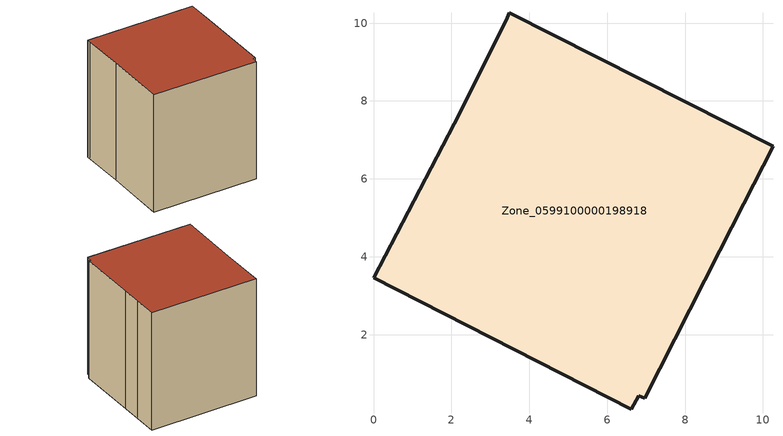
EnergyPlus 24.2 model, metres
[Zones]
Zone_0599100000198918
 floor ground (C_G): 6.62,0.08 0,3.46 2.07,7.42 3.4,10.07 3.49,10.27 10.26,6.84 9.51,5.36 8.9,4.16 6.96,0.36 6.81,0.43 z0
 wall outside (C_F): 10.26,6.84 3.49,10.27 3.4,10.07 2.07,7.42 0,3.46 6.62,0.08 6.81,0.43 6.96,0.36 8.9,4.16 9.51,5.36 10.26,6.84 z0:8.41
 roof outside (C_R): 6.81,0.43 6.96,0.36 8.9,4.16 9.51,5.36 10.26,6.84 3.49,10.27 3.4,10.07 2.07,7.42 0,3.46 6.62,0.08 z8.41
[BUILDING]
Pand.0599100000198918: North Axis=0; Terrain=City; Loads Convergence Tolerance Value=0.04; Temperature Convergence Tolerance Value=0.4; Solar Distribution=FullExterior; Maximum Number of Warmup Days=25; Minimum Number of Warmup Days=1
[Site:Location]
Rotterdam.The.Hague.AP_ZH_NLD Design_Conditions: Latitude=51.96; Longitude=4.45; Time Zone=1; Elevation=-4.5
[SITE:GROUNDTEMPERATURE:BUILDINGSURFACE]
18, 18, 18, 18, 18, 18, 18, 18, 18, 18, 18, 18
[MATERIAL] Thermal Absorptance=0.9; Solar Absorptance=0.7; Visible Absorptance=0.7
Name | Roughness | Thickness | Conductivity | Density | Specific Heat
G.TC.1975-1991 | MediumSmooth | 0.15 | 0.288461 | 540 | 1210
F.TC.1975-1991 | Rough | 0.3 | 0.230769 | 1920 | 840
R.TC.1975-1991 | MediumRough | 0.2 | 0.153846 | 1500 | 1000
[CONSTRUCTION]
C_G: G.TC.1975-1991
C_F: F.TC.1975-1991
C_R: R.TC.1975-1991
[ZONE]
Zone_0599100000198918: Type=1; Multiplier=1; Ceiling Height=Autocalculate; Volume=Autocalculate; Floor Area=autocalculate; Part of Total Floor Area=Yes
[ZONEINFILTRATION:DESIGNFLOWRATE]
Infil_Zone_0599100000198918: Zone or ZoneList or Space or SpaceList=Zone_0599100000198918; Schedule=AlwaysOn; Design Flow Rate Calculation Method=Flow/Area; Flow Rate per Floor Area=0.003; Constant Term Coefficient=1; Temperature Term Coefficient=0; Velocity Term Coefficient=0; Velocity Squared Term Coefficient=0
[HVACTEMPLATE:ZONE:IDEALLOADSAIRSYSTEM]
Zone_0599100000198918: Maximum Heating Supply Air Temperature=50; Minimum Cooling Supply Air Temperature=13; Maximum Heating Supply Air Humidity Ratio=0.0156; Minimum Cooling Supply Air Humidity Ratio=0.0077; Heating Limit=NoLimit; Cooling Limit=NoLimit; Dehumidification Control Type=ConstantSensibleHeatRatio; Cooling Sensible Heat Ratio=0.7; Dehumidification Setpoint=60; Humidification Control Type=None; Humidification Setpoint=30; Outdoor Air Method=None; Outdoor Air Flow Rate per Person=0.00944; Outdoor Air Flow Rate per Zone Floor Area=0; Outdoor Air Flow Rate per Zone=0; Demand Controlled Ventilation Type=None; Outdoor Air Economizer Type=NoEconomizer; Heat Recovery Type=None; Sensible Heat Recovery Effectiveness=0.7; Latent Heat Recovery Effectiveness=0.65
[ZONECONTROL:THERMOSTAT]
ThermostatControl_Zone_0599100000198918: Zone or ZoneList=Zone_0599100000198918; Control Type Schedule=DualSetpointControlType; Control 1=Thermostat_Zone_0599100000198918; Temperature Difference Between Cutout And Setpoint=0
[THERMOSTATSETPOINT:DUALSETPOINT]
Thermostat_Zone_0599100000198918: Heating Setpoint Temperature Schedule=HeatingSetpoint_Zone_0599100000198918; Cooling Setpoint Temperature Schedule=CoolingSetpoint_Zone_0599100000198918
[SCHEDULE:COMPACT]
HeatingSetpoint_Zone_0599100000198918: Through: 12/31, For: AllDays, Until: 24:00, 21
CoolingSetpoint_Zone_0599100000198918: Through: 12/31, For: AllDays, Until: 24:00, 24
DualSetpointControlType: Through: 12/31, For: AllDays, Until: 24:00, 4
AlwaysOn: Through: 12/31, For: AllDays, Until: 24:00, 1
